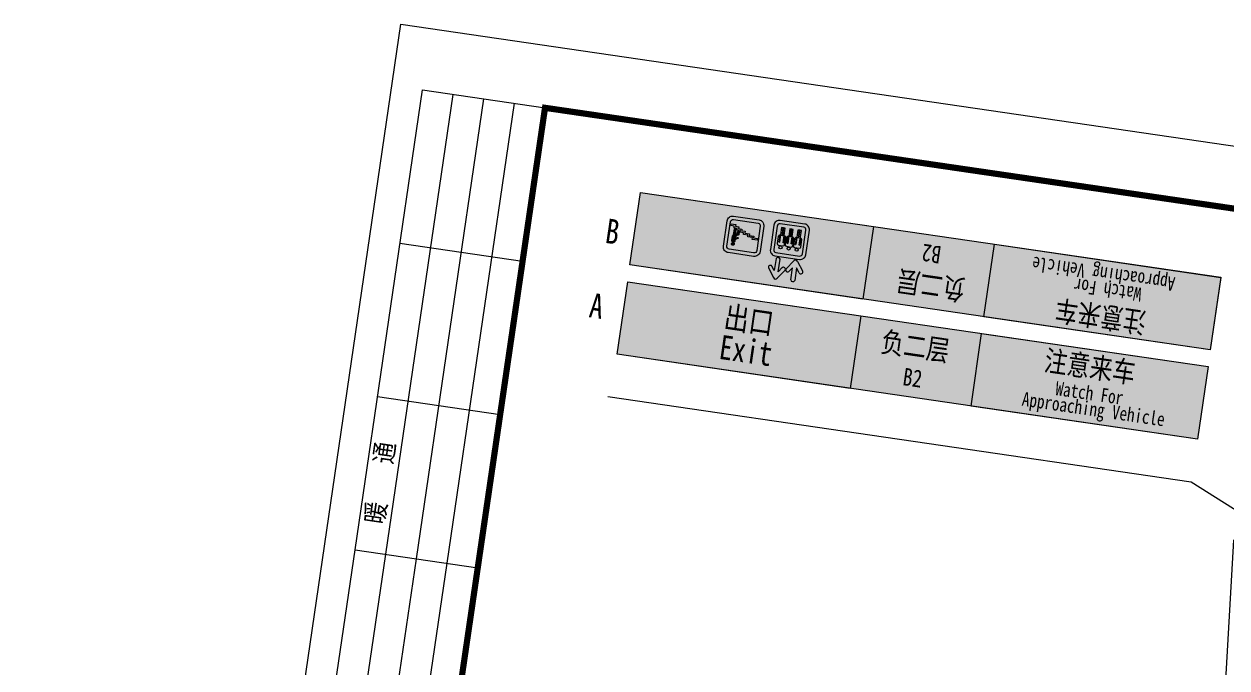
# Model space of a CAD drawing. Header units: inches. Extents: x -414268 to 632271, y -366004 to 318730.
# Drawn here: x 254017 to 312251, y 161812 to 192977 of the extents above; entities that cross this region are included whole.
import ezdxf

# ---------------------------------------------------------------- set-up
doc = ezdxf.new("R2010")
doc.units = ezdxf.units.IN
doc.header["$LTSCALE"] = 1200
doc.header["$MEASUREMENT"] = 0
doc.layers.get('0').update_dxf_attribs({"linetype": 'CONTINUOUS', "lineweight": 0})
doc.layers.add('0--灯箱--字', color=7, linetype='CONTINUOUS', lineweight=0, true_color=0xf7f7f7)
doc.layers.add('0-栋牌字体', color=7, linetype='CONTINUOUS', lineweight=0, true_color=0xf7f7f7)
for name, color, linetype, lineweight in [('0--灯箱字(黄底黑字)', 7, 'CONTINUOUS', 0), ('0-增加车位', 6, 'CONTINUOUS', 0), ('COLUMN', 7, 'CONTINUOUS', 0), ('PUB_TITLE', 7, 'CONTINUOUS', 0)]:
    doc.layers.add(name, color=color, linetype=linetype, lineweight=lineweight)
doc.styles.add('-宋体', font='', dxfattribs={"width": 0.8})
doc.styles.add('-黑体', font='simhei.ttf', dxfattribs={"width": 0.8})
doc.styles.add('HZ', font='txt.shx', dxfattribs={"width": 0.8, "bigfont": 'hztxt.shx'})
doc.styles.get('-宋体').set_extended_font_data('SimSun')

# ---------------------------------------------------------------- blocks, each defined once
blk = doc.blocks.new('_LABEL1')
for p, q in [((-150, 20), (-75, 20)), ((-75, 20), (-75, 0)), ((-75, 20), (-75, 0)), ((-75, 20), (0, 20)), ((-50, 20), (-50, 0)), ((-25, 20), (-25, 0)), ((0, 20), (0, 0)), ((-150, 15), (-75, 15)), ((-75, 15), (0, 15)), ((-150, 10), (-75, 10)), ((-75, 10), (0, 10)), ((-150, 5), (-75, 5)), ((-75, 5), (0, 5)), ((-150, 0), (-75, 0)), ((-75, 0), (0, 0))]:
    blk.add_line(p, q)
at = {"style": 'HZ'}
blk.add_text('暖  通', height=3.509, dxfattribs=at).set_placement((-70.35, 15.73))
blk = doc.blocks.new('A$C27BC456A')
blk.add_hatch(color=250).paths.add_polyline_path([(14885, 112856), (14885, 114956), (8330, 114956), (8330, 112856)])
at = {"color": 250}
blk.add_lwpolyline([(8330, 114956), (14885, 114956), (14885, 112856), (8330, 112856), (8330, 114956)], dxfattribs=at)
blk = doc.blocks.new('A$C744A17C1')
at = {"true_color": 0xf7f7f7}
h = blk.add_hatch(color=7, dxfattribs=at)
edge = h.paths.add_edge_path()
edge.add_line((-3036, 95701), (-4283, 95701))
edge.add_arc((-4283, 95427), 273, 90, 180)
edge.add_line((-4556, 95427), (-4556, 94185))
edge.add_arc((-4283, 94185), 273, 180, 270)
edge.add_line((-4283, 93912), (-3036, 93912))
edge.add_arc((-3036, 94185), 273, 270, 360)
edge.add_line((-2763, 94185), (-2763, 95427))
edge.add_arc((-3036, 95427), 273, 0, 90)
edge = h.paths.add_edge_path(flags=16)
edge.add_line((-3061, 95535), (-4258, 95535))
edge.add_arc((-4258, 95403), 132, 90, 180)
edge.add_line((-4390, 95403), (-4390, 94210))
edge.add_arc((-4258, 94210), 132, 180, 270)
edge.add_line((-4258, 94078), (-3061, 94078))
edge.add_arc((-3061, 94210), 132, 270, 360)
edge.add_line((-2928, 94210), (-2928, 95403))
edge.add_arc((-3061, 95403), 132, 0, 90)
for points in [[(-4150, 94529), (-4150, 94521), (-4147, 94514), (-4143, 94507), (-4138, 94502), (-4126, 94495), (-4111, 94492), (-4097, 94495), (-4091, 94497), (-4085, 94502), (-4080, 94507), (-4076, 94514), (-4074, 94521), (-4073, 94530), (-4073, 94786), (-3976, 94739), (-3975, 94643), (-3974, 94633), (-3972, 94625), (-3968, 94617), (-3963, 94612), (-3957, 94607), (-3951, 94604), (-3936, 94601), (-3922, 94603), (-3916, 94606), (-3910, 94611), (-3905, 94616), (-3901, 94623), (-3898, 94631), (-3898, 94641), (-3898, 94756), (-3900, 94770), (-3905, 94780), (-3913, 94789), (-3922, 94795), (-3922, 94795), (-4039, 94850), (-4039, 94962), (-3945, 94916), (-3932, 94912), (-3920, 94914), (-3911, 94919), (-3905, 94927), (-3902, 94936), (-3904, 94946), (-3910, 94955), (-3915, 94960), (-3922, 94963), (-4039, 95021), (-4039, 95091), (-4041, 95107), (-4046, 95120), (-4053, 95132), (-4063, 95141), (-4074, 95148), (-4086, 95154), (-4100, 95156), (-4114, 95158), (-4128, 95157), (-4142, 95154), (-4155, 95148), (-4166, 95141), (-4175, 95132), (-4183, 95121), (-4188, 95108), (-4190, 95093), (-4190, 94884), (-4189, 94874), (-4186, 94864), (-4177, 94847), (-4164, 94833), (-4150, 94822), (-4150, 94794)], [(-4106, 95186), (-4093, 95189), (-4081, 95195), (-4071, 95203), (-4063, 95213), (-4056, 95224), (-4052, 95236), (-4051, 95250), (-4052, 95263), (-4056, 95275), (-4063, 95286), (-4071, 95296), (-4081, 95304), (-4093, 95310), (-4106, 95314), (-4119, 95315), (-4134, 95314), (-4146, 95310), (-4158, 95304), (-4168, 95296), (-4176, 95286), (-4182, 95275), (-4187, 95263), (-4188, 95250), (-4187, 95236), (-4182, 95224), (-4176, 95213), (-4168, 95203), (-4158, 95195), (-4146, 95189), (-4133, 95186), (-4119, 95184)]]:
    blk.add_hatch(color=256).paths.add_polyline_path(points)
blk.add_hatch(color=7, dxfattribs=at).paths.add_polyline_path([(-2973, 94899), (-3229, 94898), (-3229, 94814), (-3456, 94813), (-3456, 94729), (-3683, 94728), (-3683, 94643), (-3849, 94643), (-3848, 94559), (-4016, 94558), (-4016, 94474), (-4177, 94473), (-4177, 94389), (-4338, 94388), (-4337, 94303), (-4113, 94304), (-4113, 94389), (-3952, 94389), (-3952, 94474), (-3789, 94474), (-3789, 94559), (-3621, 94559), (-3621, 94636), (-3621, 94644), (-3394, 94644), (-3395, 94729), (-3167, 94729), (-3168, 94814), (-2973, 94814)])
at = {"color": 7, "lineweight": 0, "ltscale": 5, "true_color": 0xf7f7f7}
for points in [[(-3036, 95701), (-4283, 95701, 0.414214), (-4556, 95427), (-4556, 94185, 0.414214), (-4283, 93912), (-3036, 93912, 0.414214), (-2763, 94185), (-2763, 95427, 0.414214)], [(-3061, 95535), (-4258, 95535, 0.414214), (-4390, 95403), (-4390, 94210, 0.414214), (-4258, 94078), (-3061, 94078, 0.414214), (-2928, 94210), (-2928, 95403, 0.414214)]]:
    blk.add_lwpolyline(points, format="xyb", close=True, dxfattribs=at)
at = {"color": 7, "true_color": 0xf7f7f7}
blk.add_lwpolyline([(-2972, 94814), (-2973, 94899), (-3229, 94898), (-3229, 94814), (-3456, 94813), (-3456, 94729), (-3683, 94728), (-3683, 94643), (-3849, 94643), (-3848, 94559), (-4016, 94558), (-4016, 94474), (-4177, 94473), (-4177, 94389), (-4338, 94388), (-4337, 94303), (-4113, 94304), (-4113, 94389), (-3952, 94389), (-3952, 94474), (-3789, 94474), (-3789, 94559), (-3621, 94559), (-3621, 94636), (-3621, 94644), (-3394, 94644), (-3395, 94729), (-3167, 94729), (-3168, 94814), (-2973, 94814), (-2973, 94899)], dxfattribs=at)
at = {"layer": '0-栋牌字体', "linetype": 'ByBlock'}
for points in [[(-4150, 94529), (-4150, 94521), (-4147, 94514), (-4143, 94507), (-4138, 94502), (-4126, 94495), (-4111, 94492), (-4097, 94495), (-4091, 94497), (-4085, 94502), (-4080, 94507), (-4076, 94514), (-4074, 94521), (-4073, 94530), (-4073, 94786), (-3976, 94739), (-3975, 94643), (-3974, 94633), (-3972, 94625), (-3968, 94617), (-3963, 94612), (-3957, 94607), (-3951, 94604), (-3936, 94601), (-3922, 94603), (-3916, 94606), (-3910, 94611), (-3905, 94616), (-3901, 94623), (-3898, 94631), (-3898, 94641), (-3898, 94756), (-3900, 94770), (-3905, 94780), (-3913, 94789), (-3922, 94795), (-3922, 94795), (-4039, 94850), (-4039, 94962), (-3945, 94916), (-3932, 94912), (-3920, 94914), (-3911, 94919), (-3905, 94927), (-3902, 94936), (-3904, 94946), (-3910, 94955), (-3915, 94960), (-3922, 94963), (-4039, 95021), (-4039, 95091), (-4041, 95107), (-4046, 95120), (-4053, 95132), (-4063, 95141), (-4074, 95148), (-4086, 95154), (-4100, 95156), (-4114, 95158), (-4128, 95157), (-4142, 95154), (-4155, 95148), (-4166, 95141), (-4175, 95132), (-4183, 95121), (-4188, 95108), (-4190, 95093), (-4190, 94884), (-4189, 94874), (-4186, 94864), (-4177, 94847), (-4164, 94833), (-4150, 94822), (-4150, 94794)], [(-4106, 95186), (-4093, 95189), (-4081, 95195), (-4071, 95203), (-4063, 95213), (-4056, 95224), (-4052, 95236), (-4051, 95250), (-4052, 95263), (-4056, 95275), (-4063, 95286), (-4071, 95296), (-4081, 95304), (-4093, 95310), (-4106, 95314), (-4119, 95315), (-4134, 95314), (-4146, 95310), (-4158, 95304), (-4168, 95296), (-4176, 95286), (-4182, 95275), (-4187, 95263), (-4188, 95250), (-4187, 95236), (-4182, 95224), (-4176, 95213), (-4168, 95203), (-4158, 95195), (-4146, 95189), (-4133, 95186), (-4119, 95184)]]:
    blk.add_lwpolyline(points, close=True, dxfattribs=at)

msp = doc.modelspace()

# ---------------------------------------------------------------- hatches: boundary and pattern name
for points in [[(295141.9, 183177.9), (283863, 184827.5), (283349.4, 181315.9), (294628.3, 179666.3)], [(294008.7, 175343), (294522.3, 178854.6), (283243.4, 180504.2), (282729.8, 176992.5)], [(299861.4, 174487), (310822.9, 172883.9), (311336.5, 176395.5), (300375, 177998.6)]]:
    msp.add_hatch(color=250).paths.add_polyline_path(points)
at = {"lineweight": 0, "ltscale": 5, "true_color": 0xf7f7f7}
h = msp.add_hatch(color=7, dxfattribs=at)
edge = h.paths.add_edge_path(flags=0)
edge.add_arc((291424, 182052.4), 74, 351.6794, 711.6794, ccw=False)
edge = h.paths.add_edge_path(flags=0)
edge.add_arc((291032.4, 182109.7), 74, 351.6794, 711.6794, ccw=False)
edge = h.paths.add_edge_path(flags=0)
edge.add_arc((290636.8, 182167.5), 74, 351.6794, 711.6794, ccw=False)
edge = h.paths.add_edge_path()
edge.add_line((290370.2, 181762.6), (291561.3, 181588.4))
edge.add_arc((291599.5, 181849.6), 263.9, 621.6794, 711.6794)
edge.add_line((291860.6, 181811.4), (292034.2, 182998.4))
edge.add_arc((291773.1, 183036.6), 263.9, 711.6794, 801.6794)
edge.add_line((291811.3, 183297.7), (290620.2, 183471.9))
edge.add_arc((290582, 183210.8), 263.9, 441.6794, 531.6794)
edge.add_line((290320.9, 183249), (290147.3, 182062))
edge.add_arc((290408.4, 182023.8), 263.9, 531.6794, 621.6794)
edge = h.paths.add_edge_path(flags=16)
edge.add_line((290417.1, 181917.4), (291560.7, 181750.2))
edge.add_arc((291579.2, 181876.8), 128, 621.6794, 711.6794)
edge.add_line((291705.8, 181858.3), (291872.5, 182997.8))
edge.add_arc((291745.9, 183016.3), 128, 711.6794, 801.6794)
edge.add_line((291764.4, 183142.9), (290620.8, 183310.2))
edge.add_arc((290602.3, 183183.6), 128, 441.6794, 531.6794)
edge.add_line((290475.7, 183202.1), (290309, 182062.6))
edge.add_arc((290435.6, 182044), 128, 531.6794, 621.6794)
edge = h.paths.add_edge_path(flags=0)
edge.add_line((291546.1, 182280.7), (291564.1, 182278))
edge.add_line((291564.1, 182278), (291610.7, 182596.4))
edge.add_arc((291618.6, 182595.2), 8, 441.6794, 531.6794, ccw=False)
edge.add_line((291619.7, 182603.1), (291636.4, 182600.7))
edge.add_arc((291635.2, 182592.8), 8, 399.759411, 441.6794, ccw=False)
edge.add_line((291641.4, 182597.9), (291649.7, 182588))
edge.add_line((291649.7, 182588), (291676.7, 182555.5))
edge.add_arc((291670.5, 182550.4), 8, 351.6794, 399.759411, ccw=False)
edge.add_line((291678.4, 182549.2), (291624.7, 182181.7))
edge.add_arc((291561.4, 182190.9), 64, 621.6794, 711.6794, ccw=False)
edge.add_line((291552.1, 182127.6), (291316.8, 182162.1))
edge.add_arc((291326, 182225.4), 64, 531.6794, 621.6794, ccw=False)
edge.add_line((291262.7, 182234.6), (291314.3, 182587.3))
edge.add_line((291314.3, 182587.3), (291364.4, 182637.2))
edge.add_arc((291370, 182631.5), 8, 441.6794, 494.859094, ccw=False)
edge.add_line((291371.2, 182639.4), (291398.2, 182635.5))
edge.add_arc((291397, 182627.6), 8, 351.6794, 441.6794, ccw=False)
edge.add_line((291404.9, 182626.4), (291358.3, 182307.7))
edge.add_line((291358.3, 182307.7), (291377.5, 182304.9))
edge.add_line((291377.5, 182304.9), (291480.3, 183007.7))
edge.add_line((291480.3, 183007.7), (291557.2, 182996.4))
edge.add_line((291557.2, 182996.4), (291501.9, 182618.1))
edge.add_line((291501.9, 182618.1), (291516.4, 182615.9))
edge.add_line((291516.4, 182615.9), (291571.7, 182994.3))
edge.add_line((291571.7, 182994.3), (291648.8, 182983))
edge.add_line((291648.8, 182983), (291546.1, 182280.7))
edge = h.paths.add_edge_path(flags=0)
edge.add_line((291154.5, 182337.9), (291172.5, 182335.3))
edge.add_line((291172.5, 182335.3), (291219.1, 182653.7))
edge.add_arc((291227, 182652.5), 8, 441.6794, 531.6794, ccw=False)
edge.add_line((291228.1, 182660.4), (291244.8, 182658))
edge.add_arc((291243.6, 182650.1), 8, 399.759411, 441.6794, ccw=False)
edge.add_line((291249.8, 182655.2), (291258, 182645.2))
edge.add_line((291258, 182645.2), (291285, 182612.8))
edge.add_arc((291278.9, 182607.7), 8, 351.6794, 399.759411, ccw=False)
edge.add_line((291286.8, 182606.5), (291233, 182239))
edge.add_arc((291169.7, 182248.2), 64, 621.6794, 711.6794, ccw=False)
edge.add_line((291160.5, 182184.9), (290925.2, 182219.3))
edge.add_arc((290934.4, 182282.6), 64, 531.6794, 621.6794, ccw=False)
edge.add_line((290871.1, 182291.9), (290922.7, 182644.6))
edge.add_line((290922.7, 182644.6), (290972.8, 182694.4))
edge.add_arc((290978.4, 182688.8), 8, 441.6794, 494.859094, ccw=False)
edge.add_line((290979.6, 182696.7), (291006.6, 182692.7))
edge.add_arc((291005.4, 182684.8), 8, 351.6794, 441.6794, ccw=False)
edge.add_line((291013.3, 182683.7), (290966.7, 182365))
edge.add_line((290966.7, 182365), (290985.9, 182362.2))
edge.add_line((290985.9, 182362.2), (291088.7, 183065))
edge.add_line((291088.7, 183065), (291165.6, 183053.7))
edge.add_line((291165.6, 183053.7), (291110.2, 182675.3))
edge.add_line((291110.2, 182675.3), (291124.8, 182673.2))
edge.add_line((291124.8, 182673.2), (291180.1, 183051.6))
edge.add_line((291180.1, 183051.6), (291257.2, 183040.3))
edge.add_line((291257.2, 183040.3), (291154.5, 182337.9))
edge = h.paths.add_edge_path(flags=0)
edge.add_line((290759.3, 182395.7), (290777.3, 182393.1))
edge.add_line((290777.3, 182393.1), (290823.9, 182711.5))
edge.add_arc((290831.8, 182710.3), 8, 441.6794, 531.6794, ccw=False)
edge.add_line((290833, 182718.2), (290849.6, 182715.8))
edge.add_arc((290848.4, 182707.9), 8, 399.759411, 441.6794, ccw=False)
edge.add_line((290854.6, 182713), (290862.9, 182703))
edge.add_line((290862.9, 182703), (290889.9, 182670.6))
edge.add_arc((290883.7, 182665.5), 8, 351.6794, 399.759411, ccw=False)
edge.add_line((290891.6, 182664.3), (290837.9, 182296.8))
edge.add_arc((290774.6, 182306), 64, 621.6794, 711.6794, ccw=False)
edge.add_line((290765.3, 182242.7), (290530, 182277.1))
edge.add_arc((290539.2, 182340.4), 64, 531.6794, 621.6794, ccw=False)
edge.add_line((290475.9, 182349.7), (290527.5, 182702.4))
edge.add_line((290527.5, 182702.4), (290577.6, 182752.2))
edge.add_arc((290583.3, 182746.6), 8, 441.6794, 494.859094, ccw=False)
edge.add_line((290584.4, 182754.5), (290611.4, 182750.5))
edge.add_arc((290610.2, 182742.6), 8, 351.6794, 441.6794, ccw=False)
edge.add_line((290618.2, 182741.5), (290571.5, 182422.8))
edge.add_line((290571.5, 182422.8), (290590.7, 182420))
edge.add_line((290590.7, 182420), (290693.5, 183122.8))
edge.add_line((290693.5, 183122.8), (290770.4, 183111.5))
edge.add_line((290770.4, 183111.5), (290715.1, 182733.1))
edge.add_line((290715.1, 182733.1), (290729.6, 182731))
edge.add_line((290729.6, 182731), (290785, 183109.4))
edge.add_line((290785, 183109.4), (290862, 183098.1))
edge.add_line((290862, 183098.1), (290759.3, 182395.7))
at = {"lineweight": 0, "ltscale": 5}
for points in [[(300481, 178810.3), (294628.3, 179666.3), (295141.9, 183177.9), (300994.6, 182322)], [(294522.3, 178854.6), (300375, 177998.6), (299861.4, 174487), (294008.7, 175343)]]:
    msp.add_hatch(color=152, dxfattribs=at).paths.add_polyline_path(points)
at = {"lineweight": 0, "ltscale": 5, "true_color": 0xf7f7f7}
for points in [[(290476.6, 180679.4, -0.6624751), (290303.3, 180704.8), (290063.2, 181177, -0.8769134), (290220.4, 181262.7), (290337.4, 181040.9), (290422.7, 181624.1, -0.7104157), (290618.6, 181595.4), (290529.6, 180987.2), (290714.4, 181186.1, -0.9042848), (290853.2, 181041.8)], [(291711, 181030.2, -0.9042848), (291536.7, 180931.7), (291416.6, 181175.2), (291327.7, 180567, -0.7104157), (291131.8, 180595.6), (291217, 181178.8), (291041.5, 180999.7, -0.8769134), (290915.4, 181126.9), (291280.6, 181510.6, -0.6624751), (291453.9, 181485.2)]]:
    msp.add_hatch(color=7, dxfattribs=at).paths.add_polyline_path(points)
at = {"layer": '0--灯箱--字'}
for points in [[(285399.2, 181957.2), (286019.5, 182453.8), (286091.7, 182947.1), (285676.1, 182614.4), (285842.7, 183753.9), (285488.8, 183805.7), (285322.1, 182666.2), (285019.2, 183104), (284947.1, 182610.6)], [(283790.8, 178773.2), (284287.4, 178152.8), (284780.8, 178080.6), (284448, 178496.3), (285587.6, 178329.6), (285639.3, 178683.5), (284499.8, 178850.2), (284937.6, 179153.1), (284444.3, 179225.3)]]:
    msp.add_hatch(color=256, dxfattribs=at).paths.add_polyline_path(points)

# ---------------------------------------------------------------- linework, layer by layer
at = {"color": 7, "lineweight": 0, "ltscale": 5, "true_color": 0xf7f7f7}
for p, q in [((290693.5, 183122.8), (290590.7, 182420)), ((290770.4, 183111.5), (290693.5, 183122.8)), ((290715.1, 182733.1), (290770.4, 183111.5)), ((290785, 183109.4), (290729.6, 182731)), ((290759.3, 182395.7), (290862, 183098.1)), ((290862, 183098.1), (290785, 183109.4)), ((291088.7, 183065), (290985.9, 182362.2)), ((291165.6, 183053.7), (291088.7, 183065)), ((291110.2, 182675.3), (291165.6, 183053.7)), ((291180.1, 183051.6), (291124.8, 182673.2)), ((291154.5, 182337.9), (291257.2, 183040.3)), ((291257.2, 183040.3), (291180.1, 183051.6)), ((291480.3, 183007.7), (291377.5, 182304.9)), ((291557.2, 182996.4), (291480.3, 183007.7)), ((291501.9, 182618.1), (291557.2, 182996.4)), ((291571.7, 182994.3), (291516.4, 182615.9)), ((291546.1, 182280.7), (291648.8, 182983)), ((291648.8, 182983), (291571.7, 182994.3)), ((290527.5, 182702.4), (290475.9, 182349.7)), ((290577.6, 182752.2), (290527.5, 182702.4)), ((290530, 182277.1), (290765.3, 182242.7)), ((290571.5, 182422.8), (290618.2, 182741.5)), ((290571.5, 182422.8), (290590.7, 182420)), ((290611.4, 182750.5), (290584.4, 182754.5)), ((290729.6, 182731), (290715.1, 182733.1)), ((290759.3, 182395.7), (290777.3, 182393.1)), ((290823.9, 182711.5), (290777.3, 182393.1)), ((290849.6, 182715.8), (290833, 182718.2)), ((290837.9, 182296.8), (290891.6, 182664.3)), ((290862.9, 182703), (290854.6, 182713)), ((290889.9, 182670.6), (290862.9, 182703)), ((290922.7, 182644.6), (290871.1, 182291.9)), ((290972.8, 182694.4), (290922.7, 182644.6)), ((290966.7, 182365), (291013.3, 182683.7)), ((290966.7, 182365), (290985.9, 182362.2)), ((291006.6, 182692.7), (290979.6, 182696.7)), ((291124.8, 182673.2), (291110.2, 182675.3)), ((291154.5, 182337.9), (291172.5, 182335.3)), ((291219.1, 182653.7), (291172.5, 182335.3)), ((291244.8, 182658), (291228.1, 182660.4)), ((291233, 182239), (291286.8, 182606.5)), ((291258, 182645.2), (291249.8, 182655.2)), ((291285, 182612.8), (291258, 182645.2)), ((291314.3, 182587.3), (291262.7, 182234.6)), ((291364.4, 182637.2), (291314.3, 182587.3)), ((291358.3, 182307.7), (291404.9, 182626.4)), ((291358.3, 182307.7), (291377.5, 182304.9)), ((291398.2, 182635.5), (291371.2, 182639.4)), ((291516.4, 182615.9), (291501.9, 182618.1)), ((291546.1, 182280.7), (291564.1, 182278)), ((291610.7, 182596.4), (291564.1, 182278)), ((291636.4, 182600.7), (291619.7, 182603.1)), ((291624.7, 182181.7), (291678.4, 182549.2)), ((291649.7, 182588), (291641.4, 182597.9)), ((291676.7, 182555.5), (291649.7, 182588)), ((290925.2, 182219.3), (291160.5, 182184.9)), ((291316.8, 182162.1), (291552.1, 182127.6))]:
    msp.add_line(p, q, dxfattribs=at)
at = {"color": 250}
for points in [[(311442.5, 177207.2), (283349.4, 181315.9), (283863, 184827.5), (311956.1, 180718.8), (311442.5, 177207.2)], [(294628.3, 179666.3), (283349.4, 181315.9), (283863, 184827.5), (295141.9, 183177.9), (294628.3, 179666.3)], [(294628.3, 179666.3), (283349.4, 181315.9), (283863, 184827.5), (295141.9, 183177.9), (294628.3, 179666.3)], [(283243.4, 180504.2), (311336.5, 176395.5), (310822.9, 172883.9), (282729.8, 176992.5), (283243.4, 180504.2)], [(283243.4, 180504.2), (294522.3, 178854.6), (294008.7, 175343), (282729.8, 176992.5), (283243.4, 180504.2)], [(300375, 177998.6), (311336.5, 176395.5), (310822.9, 172883.9), (299861.4, 174487), (300375, 177998.6)], [(300375, 177998.6), (311336.5, 176395.5), (310822.9, 172883.9), (299861.4, 174487), (300375, 177998.6)]]:
    msp.add_lwpolyline(points, dxfattribs=at)
at = {"color": 7, "lineweight": 0, "ltscale": 5, "true_color": 0xf7f7f7}
for points in [[(290370.2, 181762.6), (291561.3, 181588.4, 0.4142136), (291860.6, 181811.4), (292034.2, 182998.4, 0.4142136), (291811.3, 183297.7), (290620.2, 183471.9, 0.4142136), (290320.9, 183249), (290147.3, 182062, 0.4142136)], [(290417.1, 181917.4), (291560.7, 181750.2, 0.4142136), (291705.8, 181858.3), (291872.5, 182997.8, 0.4142136), (291764.4, 183142.9), (290620.8, 183310.2, 0.4142136), (290475.7, 183202.1), (290309, 182062.6, 0.4142136)]]:
    msp.add_lwpolyline(points, format="xyb", close=True, dxfattribs=at)
at = {"color": 6}
msp.add_lwpolyline([(328140.5, 159707.3), (310518, 170799.1), (282286, 174928.1)], dxfattribs=at)
at = {"color": 7, "lineweight": 0, "ltscale": 5, "true_color": 0xf7f7f7}
for centre in [(290636.8, 182167.5), (291032.4, 182109.7), (291424, 182052.4)]:
    msp.add_circle(centre, 74, dxfattribs=at)
for centre, radius, start, end in [((290539.2, 182340.4), 64, 171.6794, 261.6794), ((290583.3, 182746.6), 8, 81.6794, 134.859094), ((290610.2, 182742.6), 8, 351.6794, 81.6794), ((290774.6, 182306), 64, 261.6794, 351.6794), ((290831.8, 182710.3), 8, 81.6794, 171.6794), ((290848.4, 182707.9), 8, 39.759411, 81.6794), ((290934.4, 182282.6), 64, 171.6794, 261.6794), ((290883.7, 182665.5), 8, 351.6794, 39.759411), ((290978.4, 182688.8), 8, 81.6794, 134.859094), ((291005.4, 182684.8), 8, 351.6794, 81.6794), ((291227, 182652.5), 8, 81.6794, 171.6794), ((291243.6, 182650.1), 8, 39.759411, 81.6794), ((291278.9, 182607.7), 8, 351.6794, 39.759411), ((291370, 182631.5), 8, 81.6794, 134.859094), ((291397, 182627.6), 8, 351.6794, 81.6794), ((291618.6, 182595.2), 8, 81.6794, 171.6794), ((291635.2, 182592.8), 8, 39.759411, 81.6794), ((291670.5, 182550.4), 8, 351.6794, 39.759411), ((291169.7, 182248.2), 64, 261.6794, 351.6794), ((291326, 182225.4), 64, 171.6794, 261.6794), ((291561.4, 182190.9), 64, 261.6794, 351.6794)]:
    msp.add_arc(centre, radius, start, end, dxfattribs=at)
at = {"layer": '0-增加车位', "color": 7, "lineweight": 0, "ltscale": 5, "true_color": 0xf7f7f7}
for points in [[(290063.2, 181177), (290303.3, 180704.8)], [(290337.4, 181040.9), (290220.4, 181262.7)], [(290422.7, 181624.1), (290337.4, 181040.9)], [(290714.4, 181186.1), (290529.6, 180987.2), (290618.6, 181595.4)], [(290915.4, 181126.9), (291280.6, 181510.6)], [(291217, 181178.8), (291041.5, 180999.7)], [(291131.8, 180595.6), (291217, 181178.8)], [(291536.7, 180931.7), (291416.6, 181175.2), (291327.7, 180567)], [(291453.9, 181485.2), (291453.9, 181485.2), (291711.1, 181029.9), (291711.1, 181029.9)], [(290476.6, 180679.4), (290476.6, 180679.4), (290853.4, 181042), (290853.4, 181042)]]:
    msp.add_lwpolyline(points, dxfattribs=at)
for centre, radius, start, end in [((290147.4, 181209.5), 90.3, 36.112537, 201.104372), ((290515.6, 181575.6), 104.8, 10.89823, 152.460569), ((290776.5, 181106.9), 100.6, 319.653249, 128.143488), ((290986.8, 181071.6), 90.3, 142.254427, 307.246263), ((291361.9, 181461.2), 95.1, 14.632436, 148.726364), ((290395.3, 180728.8), 95.1, 194.632436, 328.726364), ((291234.7, 180615.4), 104.8, 190.89823, 332.460569), ((291618.9, 180989.7), 100.6, 215.215312, 23.70555)]:
    msp.add_arc(centre, radius, start, end, dxfattribs=at)
at = {"layer": 'COLUMN'}
for points in [[(401078, 79646.6), (407080.4, 155410.3), (331663.3, 166440.2, -0.0568122), (312564.1, 168002.5, 0.0239362), (311679.2, 95649.1, 0.3621818), (320225.8, 86110.6), (395371.9, 75120.6)], [(400644.9, 79877.4), (406598.6, 155026), (331637.7, 165989.1, -0.0551749), (312982.7, 167462.7, 0.0237661), (312128.9, 95665.2, 0.3621818), (320290.9, 86555.9), (395244.6, 75594)]]:
    msp.add_lwpolyline(points, format="xyb", close=True, dxfattribs=at)
at = {"layer": 'PUB_TITLE'}
msp.add_lwpolyline([(254017.2, 68303.4), (272250.9, 192977.1), (448575.2, 167189.5), (430341.5, 42515.8)], close=True, dxfattribs=at)
at = {"layer": 'PUB_TITLE', "const_width": 300}
msp.add_lwpolyline([(261872.4, 70186.5), (427807.2, 45918.3), (445172.6, 164655.2), (279237.9, 188923.4)], close=True, dxfattribs=at)

# ---------------------------------------------------------------- block references
at = {"xscale": -1, "rotation": 171.6793996836047}
msp.add_blockref('A$C744A17C1', (306192, 275987), dxfattribs=at)
at = {"xscale": 1.689999999944121, "yscale": 1.690000000002328, "zscale": 1.68999999998348, "rotation": 171.6793996826179}
msp.add_blockref('A$C27BC456A', (353485.4, 367400), dxfattribs=at)
at = {"layer": 'PUB_TITLE', "xscale": 300.0000000010684, "yscale": 300.0000000010696, "zscale": 300.0000000010631, "rotation": 81.67939968338567}
msp.add_blockref('_LABEL1', (279237.9, 188923.4), dxfattribs=at)

# ---------------------------------------------------------------- texts
at = {"color": 1, "style": '-黑体', "width": 0.8}
for s, p in [('B', (282103.4, 182394.4)), ('A', (281331.5, 178795.6))]:
    msp.add_text(s, height=1190.7, rotation=351.6794, dxfattribs=at).set_placement(p)
at = {"layer": '0--灯箱字(黄底黑字)', "color": 7, "true_color": 0xffffff, "style": '-宋体', "width": 0.8}
for s, height, rotation, p in [('B2', 845, 171.6794, (298463.5, 182211.3)), (' Approaching Vehicle', 673.92, 171.6794, (310138.2, 180662.8)), ('负二层', 1014, 171.6794, (299643.1, 180581.3)), ('Watch For ', 673.92, 171.6794, (308148.7, 180202.9)), ('出口', 1098.5, 351.6794, (287848.9, 178276.9)), ('注意来车', 1014, 171.6794, (308398.8, 179010.2)), ('负二层', 1014, 351.6794, (295451.2, 177121.2)), ('Exit', 1170, 351.6794, (287619.3, 176780.8)), ('注意来车', 1014, 351.6794, (303359.9, 176214.8)), ('B2', 845, 351.6794, (296518, 175507.7)), ('Watch For ', 673.92, 351.6794, (303920.3, 175024.3)), (' Approaching Vehicle', 673.92, 351.6794, (301930.9, 174564.3))]:
    msp.add_text(s, height=height, rotation=rotation, dxfattribs=at).set_placement(p)

doc.saveas('drawing.dxf')
